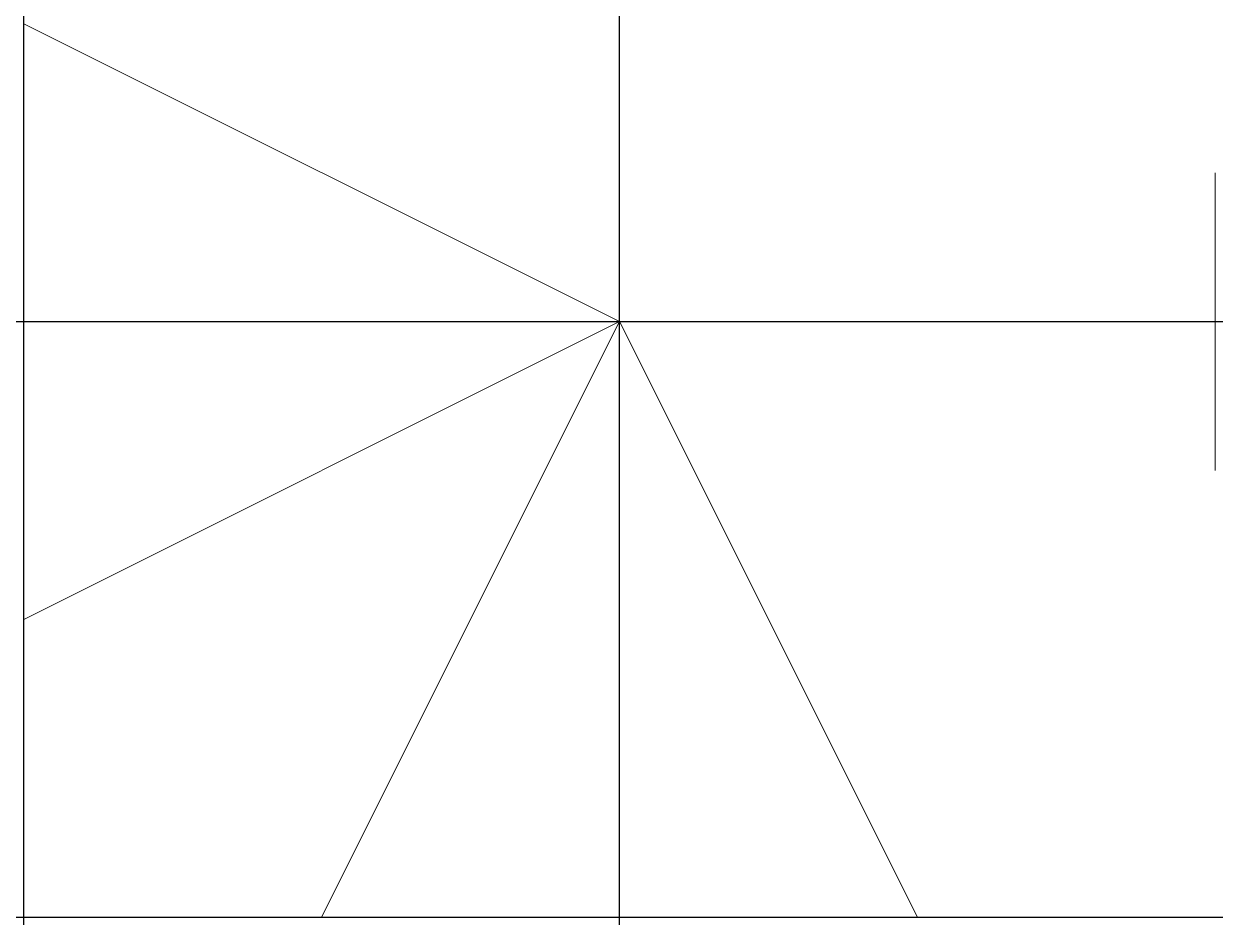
# Model space of a CAD drawing. Header units: metres. Extents: x -0.00398 to 0.00402, y -0.00397 to 0.00203.
import ezdxf

# ---------------------------------------------------------------- set-up
doc = ezdxf.new("R2010")
doc.units = ezdxf.units.M
doc.header["$PDMODE"] = 2
doc.layers.add('Level 7', color=7, linetype='Continuous')

# ---------------------------------------------------------------- blocks, each defined once
blk = doc.blocks.new('001005')
at = {"layer": 'Level 7', "color": 2, "linetype": 'Continuous', "lineweight": 13}
blk.add_line((0.00402, 0.00103), (0.00402, -0.00097), dxfattribs=at)
at = {"layer": 'Level 7', "color": 2, "linetype": 'Continuous', "lineweight": 13, "flags": 128}
blk.add_lwpolyline([(0.00002, 0.00003), (-0.00398, 0.00203), (-0.00398, -0.00197), (0.00002, 0.00003), (-0.00198, -0.00397), (0.00202, -0.00397), (0.00002, 0.00003), (0.00402, 0.00003)], dxfattribs=at)

msp = doc.modelspace()

# ---------------------------------------------------------------- linework, layer by layer
for p in [(-0.00398, 0.00003), (0.00002, -0.00397)]:
    msp.add_point(p)

# ---------------------------------------------------------------- block references
msp.add_blockref('001005', (0, 0))

doc.saveas('drawing.dxf')
